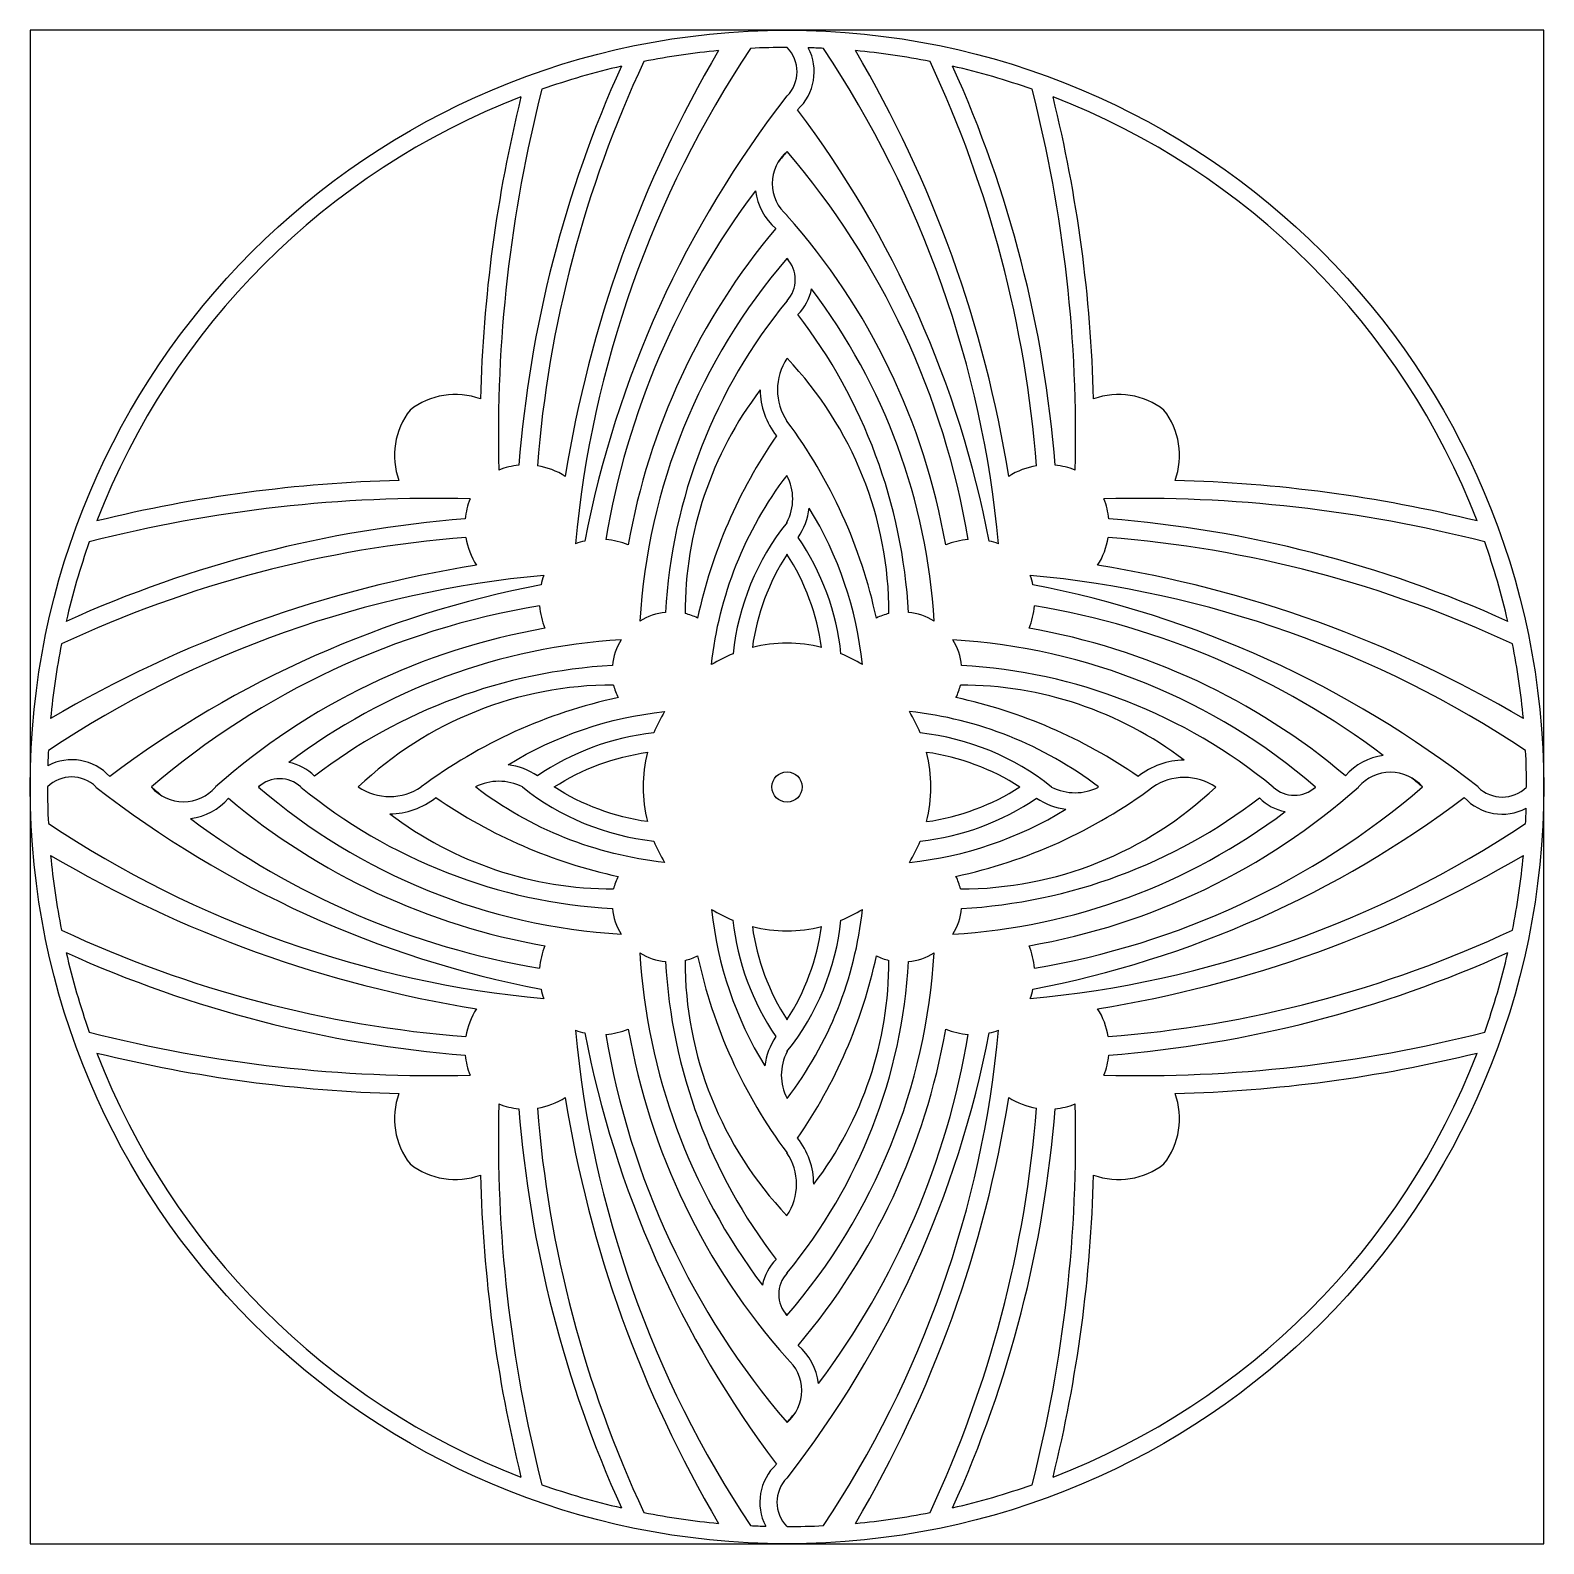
# Model space of a CAD drawing. Header units: millimetres. Extents: x -1386 to -329, y 3886 to 4387.
# Drawn here: x -1386 to -886, y 3886 to 4386 of the extents above; entities that cross this region are included whole.
import ezdxf

# ---------------------------------------------------------------- set-up
doc = ezdxf.new("R2010")
doc.units = ezdxf.units.MM
doc.layers.add('APS_GEOMETRY', color=7, linetype='Continuous')

msp = doc.modelspace()

# ---------------------------------------------------------------- linework, layer by layer
msp.add_lwpolyline([(-1386.22, 3885.54), (-886.22, 3885.54), (-886.22, 4385.54), (-1386.22, 4385.54)], close=True)
for points in [[(-1136.22, 4222.95, 0.142854), (-1154.06, 4179.56, 0.041827), (-1161.14, 4175.97, -0.137435), (-1136.22, 4238.46)], [(-1213.19, 4135.54, -0.107165), (-1182.32, 4146.99, 0.122342), (-1182.32, 4124.09, -0.107165), (-1213.19, 4135.54)], [(-1223.63, 4135.54, 0.142854), (-1180.24, 4117.69, 0.041827), (-1176.66, 4110.62, -0.137435), (-1239.14, 4135.54)]]:
    msp.add_lwpolyline(points, format="xyb")
msp.add_circle((-1136.22, 4135.54), 5)
for start, end in [(76.05, 103.95), (58.3551, 67.9356), (22.0644, 31.645), (346.05, 13.9501), (328.3551, 337.9356), (238.355, 247.9356), (292.0644, 301.6449), (256.05, 283.95)]:
    msp.add_arc((-1136.22, 4135.54), 47.5, start, end)
at = {"layer": 'APS_GEOMETRY'}
for points in [[(-1228.38, 4142.9, -0.110877), (-1176.66, 4160.46, 0.041827), (-1180.24, 4153.38, 0.124178), (-1218.69, 4139.19)], [(-1218.69, 4139.19, 0.116475), (-1228.38, 4142.9)], [(-1223.63, 4135.54, 0.243056), (-1239.14, 4135.54)]]:
    msp.add_lwpolyline(points, format="xyb", dxfattribs=at)
msp.add_circle((-1136.22, 4135.54), 250, dxfattribs=at)
for centre, radius, start, end in [((-831.26, 4211.03), 388.65, 155.0066, 175.4816), ((-812.08, 4174.52), 402.47, 149.4963, 170.9015), ((-852.58, 4183), 355.07, 146.3867, 174.6844), ((-1136.22, 4135.54), 244.32, 95.3135, 101.1604), ((-1136.22, 4135.54), 244.32, 90, 92.8281), ((-1144.28, 4371.84), 11.37, 315.1697, 44.8303), ((-1144.28, 4371.84), 17.05, 312.5967, 27.6531), ((-1136.22, 4135.54), 244.32, 87.1719, 88.3489), ((-1419.86, 4183), 355.07, 5.3156, 33.6133), ((-1460.36, 4174.52), 402.47, 9.0985, 30.5037), ((-1136.22, 4135.54), 244.32, 78.8396, 84.6865), ((-1441.19, 4211.03), 388.65, 4.5184, 24.9934), ((-831.26, 4211.03), 394.74, 155.6706, 175.523), ((-1136.22, 4135.54), 244.32, 102.9412, 109.3577), ((-1441.19, 4211.03), 394.74, 4.477, 24.3294), ((-1136.22, 4135.54), 244.32, 70.6423, 77.0588), ((-770.55, 4251.86), 461.02, 165.6602, 181.4428), ((-1501.89, 4251.86), 461.02, 358.5572, 14.3398), ((-1136.22, 4135.54), 244.32, 111.0858, 158.9142), ((-770.55, 4251.86), 467.1, 166.1729, 178.5414), ((-863.87, 4151.44), 345.38, 142.0514, 169.0942), ((-1501.89, 4251.86), 467.1, 1.4586, 13.8271), ((-1136.22, 4135.54), 244.32, 21.0858, 68.9142), ((-1408.57, 4151.44), 345.38, 10.9058, 37.0004), ((-1127.2, 4334.93), 13.9, 130.4596, 229.5404), ((-936.24, 4174.12), 263.37, 139.4034, 140.395), ((-1336.2, 4174.12), 263.37, 9.4261, 40.5966), ((-936.24, 4174.12), 263.37, 143.0206, 170.5739), ((-1127.2, 4334.93), 19.58, 186.9979, 229.5404), ((-971.05, 4177.75), 220.85, 139.8801, 170.1575), ((-1301.39, 4177.75), 220.85, 9.8425, 41.5939), ((-983.44, 4178.39), 201.75, 139.2271, 176.6141), ((-1289.01, 4178.39), 201.75, 40.5662, 40.7729), ((-1143.82, 4303.14), 10.34, 317.3127, 42.6873), ((-1143.82, 4303.14), 16.02, 314.1678, 349.022), ((-1289.01, 4178.39), 201.75, 3.3859, 37.0999), ((-998.78, 4183.22), 177.87, 140.5946, 176.7729), ((-1273.66, 4183.22), 177.87, 3.2271, 37.5612), ((-1120.7, 4266.76), 18.68, 146.2018, 213.7982), ((-1224.66, 4192.95), 122.12, 359.9388, 43.5944), ((-1245.77, 4240.89), 24.32, 70.1181, 127.9789), ((-1047.78, 4192.95), 122.12, 142.8084, 180.0612), ((-1120.7, 4266.76), 24.36, 179.9881, 218.7197), ((-1026.67, 4240.89), 24.32, 52.0211, 109.8819), ((-1241.57, 4245.09), 24.32, 142.0211, 199.8819), ((-1030.87, 4245.09), 24.32, 340.1181, 37.9789), ((-1270.54, 4156.16), 167.58, 12.121, 36.7248), ((-1001.9, 4156.16), 167.58, 145.3163, 167.879), ((-1222.52, 4217.63), 24.32, 95.3628, 111.4846), ((-1222.52, 4217.63), 24.32, 57.5998, 80.9673), ((-1049.93, 4217.63), 24.32, 99.0327, 122.4002), ((-1049.93, 4217.63), 24.32, 68.5154, 84.6372), ((-1252.55, 3769.87), 467.1, 91.4586, 103.8271), ((-1151.23, 4230.7), 16.89, 332.6777, 27.3223), ((-1019.9, 3769.87), 467.1, 76.1729, 88.5414), ((-1252.55, 3769.87), 461.02, 88.5572, 104.3398), ((-1218.31, 4221.83), 24.32, 158.5154, 174.6372), ((-1019.9, 3769.87), 461.02, 75.6602, 91.4428), ((-1054.13, 4221.83), 24.32, 5.3628, 21.4846), ((-1151.23, 4230.7), 22.57, 325.7796, 352.3539), ((-1235.27, 4162.74), 124.68, 6.0939, 31.4016), ((-1211.71, 3830.57), 394.74, 94.477, 114.3294), ((-1060.73, 3830.57), 394.74, 65.6706, 85.523), ((-1211.71, 3830.57), 388.65, 94.5184, 114.9934), ((-1136.22, 4135.54), 244.32, 160.6423, 167.0588), ((-1218.31, 4221.83), 24.32, 189.0327, 212.4002), ((-1197.9, 4193.01), 24.32, 102.1376, 109.7638), ((-1197.9, 4193.01), 24.32, 67.6625, 85.6602), ((-1201.69, 4170.66), 83.78, 6.0935, 34.4079), ((-1074.55, 4193.01), 24.32, 94.3398, 112.3375), ((-1074.55, 4193.01), 24.32, 70.2362, 77.8624), ((-1054.13, 4221.83), 24.32, 327.5998, 350.9673), ((-1060.73, 3830.57), 388.65, 65.0066, 85.4816), ((-1136.22, 4135.54), 244.32, 12.9412, 19.3577), ((-1070.76, 4170.66), 77.69, 147.415, 171.882), ((-1201.69, 4170.66), 77.69, 8.118, 32.585), ((-1183.68, 3851.9), 355.07, 95.3156, 123.6133), ((-1175.2, 3811.4), 402.47, 99.0985, 120.5037), ((-1193.69, 4197.21), 24.32, 160.2362, 167.8624), ((-1088.76, 3851.9), 355.07, 56.3867, 84.6844), ((-1078.75, 4197.21), 24.32, 12.1376, 19.7638), ((-1097.24, 3811.4), 402.47, 59.4963, 80.9015), ((-1152.12, 3863.19), 345.38, 100.9058, 127.0004), ((-1120.32, 3863.19), 345.38, 52.0514, 79.0942), ((-1174.81, 3935.56), 263.37, 99.4261, 130.5966), ((-1193.69, 4197.21), 24.32, 184.3398, 202.3375), ((-1078.75, 4197.21), 24.32, 337.6625, 355.6602), ((-1097.64, 3935.56), 263.37, 53.0206, 80.5739), ((-1174.35, 4173.67), 19.67, 95.9004, 122.2009), ((-1174.35, 4173.67), 19.67, 64.0491, 76.9014), ((-1098.09, 4173.67), 19.67, 103.0986, 115.9509), ((-1098.09, 4173.67), 19.67, 57.7991, 84.0996), ((-1178.43, 3970.37), 220.85, 99.8425, 131.5939), ((-1094.01, 3970.37), 220.85, 49.8801, 80.1575), ((-1136.22, 4135.54), 244.32, 168.8396, 174.6865), ((-1179.08, 3982.75), 201.75, 93.3859, 127.0999), ((-1174.35, 4173.67), 19.67, 147.7991, 174.0996), ((-1093.36, 3982.75), 201.75, 49.2271, 86.6141), ((-1098.09, 4173.67), 19.67, 5.9004, 32.2009), ((-1136.22, 4135.54), 244.32, 5.3135, 11.1604), ((-1183.9, 3998.1), 177.87, 93.2271, 127.5612), ((-1088.54, 3998.1), 177.87, 50.5946, 86.7729), ((-1193.64, 4047.1), 122.12, 89.9388, 133.5944), ((-1156.85, 4001.22), 167.58, 102.0871, 126.7248), ((-1174.35, 4173.67), 19.67, 193.0986, 205.9509), ((-1098.09, 4173.67), 19.67, 334.0491, 346.9014), ((-1115.6, 4001.22), 167.58, 55.3163, 77.879), ((-1078.81, 4047.1), 122.12, 52.8084, 90.0612), ((-1109.02, 4036.49), 124.68, 52.6046, 83.9061), ((-1101.09, 4070.07), 83.78, 51.3867, 83.9065), ((-1136.22, 4135.54), 244.32, 177.1719, 178.3489), ((-1101.09, 4070.07), 77.69, 57.415, 81.882), ((-936.83, 4126.52), 19.58, 96.9979, 139.5404), ((-1136.22, 4135.54), 244.32, 0, 2.8281), ((-1372.53, 4127.48), 17.05, 42.5967, 117.6531), ((-1303.82, 4127.94), 16.02, 44.1678, 79.022), ((-1004.99, 4120.01), 24.36, 89.9881, 128.7197), ((-936.83, 4126.52), 13.9, 40.4596, 139.5404), ((-1372.53, 4127.48), 11.37, 45.1697, 134.8303), ((-1136.22, 4135.54), 244.32, 180, 182.8281), ((-1152.12, 4407.89), 345.38, 232.0514, 259.0942), ((-1174.81, 4335.52), 263.37, 229.4034, 230.395), ((-1335.62, 4144.55), 13.9, 220.4596, 319.5404), ((-1303.82, 4127.94), 10.34, 47.3127, 132.6873), ((-1179.08, 3982.75), 201.75, 130.5662, 130.7729), ((-1179.08, 4288.32), 201.75, 229.2271, 266.6141), ((-1183.9, 4272.97), 177.87, 230.5946, 266.7729), ((-1267.45, 4151.06), 18.68, 236.2018, 303.7982), ((-1101.09, 4201), 77.69, 278.118, 302.585), ((-1115.6, 4269.86), 167.58, 282.0841, 306.7248), ((-1078.81, 4223.98), 122.12, 269.9388, 313.5944), ((-1094.01, 4300.7), 220.85, 279.8425, 311.5939), ((-1097.64, 4335.52), 263.37, 279.4261, 310.5966), ((-1041.06, 4150.54), 16.89, 242.6777, 297.3223), ((-1004.99, 4120.01), 18.68, 56.2018, 123.7982), ((-968.62, 4143.13), 10.34, 227.3127, 312.6873), ((-1093.36, 4288.32), 201.75, 310.5662, 310.7729), ((-1097.64, 3935.56), 263.37, 49.4034, 50.395), ((-899.92, 4143.6), 11.37, 225.1697, 314.8303), ((-1335.62, 4144.55), 19.58, 276.9979, 319.5404), ((-1178.43, 4300.7), 220.85, 229.8801, 260.1575), ((-1267.45, 4151.06), 24.36, 269.9881, 308.7197), ((-1156.85, 4269.86), 167.58, 235.3163, 257.879), ((-1101.09, 4201), 83.78, 276.0935, 304.4079), ((-1088.54, 4272.97), 177.87, 273.2271, 307.5612), ((-1120.32, 4407.89), 345.38, 280.9058, 307.0004), ((-1041.06, 4150.54), 22.57, 235.7796, 262.3539), ((-968.62, 4143.13), 16.02, 224.1678, 259.022), ((-899.92, 4143.6), 17.05, 222.5967, 297.6531), ((-1174.81, 4335.52), 263.37, 233.0206, 260.5739), ((-1193.64, 4223.98), 122.12, 232.8084, 270.0612), ((-1109.02, 4234.59), 124.68, 276.0939, 301.4016), ((-1093.36, 4288.32), 201.75, 273.3859, 307.0999), ((-1136.22, 4135.54), 244.32, 357.1719, 358.3489), ((-1183.68, 4419.18), 355.07, 236.3867, 264.6844), ((-1088.76, 4419.18), 355.07, 275.3156, 303.6133), ((-1136.22, 4135.54), 244.32, 185.3135, 191.1604), ((-1175.2, 4459.68), 402.47, 239.4963, 260.9015), ((-1097.24, 4459.68), 402.47, 279.0985, 300.5037), ((-1136.22, 4135.54), 244.32, 348.8396, 354.6865), ((-1174.35, 4097.41), 19.67, 154.0491, 166.9015), ((-1098.09, 4097.41), 19.67, 13.0986, 25.9509), ((-1174.35, 4097.41), 19.67, 185.9004, 212.2008), ((-1037.17, 4108.33), 124.68, 186.0939, 211.4016), ((-1235.27, 4108.33), 124.68, 322.6046, 353.9061), ((-1098.09, 4097.41), 19.67, 327.7992, 354.0996), ((-1070.76, 4100.41), 83.78, 186.0935, 214.4079), ((-1201.69, 4100.41), 83.78, 321.3867, 353.9065), ((-1211.71, 4440.5), 388.65, 245.0066, 265.4816), ((-1070.76, 4100.41), 77.69, 188.118, 212.585), ((-1201.69, 4100.41), 77.69, 327.415, 351.882), ((-1060.73, 4440.5), 388.65, 274.5184, 294.9934), ((-1136.22, 4135.54), 244.32, 192.9412, 199.3577), ((-1211.71, 4440.5), 394.74, 245.6706, 265.523), ((-1193.69, 4073.86), 24.32, 157.6625, 175.6602), ((-983.44, 4092.68), 201.75, 183.3859, 217.0999), ((-1174.35, 4097.41), 19.67, 237.7991, 264.0996), ((-1289.01, 4092.68), 201.75, 319.2271, 356.6141), ((-1098.09, 4097.41), 19.67, 275.9004, 302.2009), ((-1078.75, 4073.86), 24.32, 4.3398, 22.3375), ((-1060.73, 4440.5), 394.74, 274.477, 294.3294), ((-1136.22, 4135.54), 244.32, 340.6423, 347.0588), ((-998.78, 4087.86), 177.87, 183.2271, 217.5612), ((-1174.35, 4097.41), 19.67, 283.0985, 295.9509), ((-1047.78, 4078.12), 122.12, 179.9388, 223.5944), ((-1001.9, 4114.91), 167.58, 192.121, 216.7248), ((-1273.66, 4087.86), 177.87, 320.5946, 356.7729), ((-1270.54, 4114.91), 167.58, 325.3163, 347.879), ((-1224.66, 4078.12), 122.12, 322.8084, 0.0612), ((-1098.09, 4097.41), 19.67, 244.0491, 256.9015), ((-1193.69, 4073.86), 24.32, 192.1376, 199.7638), ((-1078.75, 4073.86), 24.32, 340.2362, 347.8624), ((-1218.31, 4049.24), 24.32, 147.5998, 170.9673), ((-1054.13, 4049.24), 24.32, 9.0327, 32.4002), ((-852.58, 4088.07), 355.07, 185.3156, 213.6133), ((-1197.9, 4078.07), 24.32, 250.2362, 257.8624), ((-1197.9, 4078.07), 24.32, 274.3398, 292.3375), ((-971.05, 4093.33), 220.85, 189.8425, 221.5939), ((-1301.39, 4093.33), 220.85, 319.8801, 350.1575), ((-1419.86, 4088.07), 355.07, 326.3867, 354.6844), ((-1074.55, 4078.07), 24.32, 247.6625, 265.6602), ((-1074.55, 4078.07), 24.32, 282.1376, 289.7638), ((-1252.55, 4501.21), 461.02, 255.6602, 271.4428), ((-863.87, 4119.64), 345.38, 190.9058, 217.0004), ((-936.24, 4096.95), 263.37, 189.4261, 220.5966), ((-1121.21, 4040.37), 22.57, 145.7796, 172.3539), ((-1408.57, 4119.64), 345.38, 322.0514, 349.0942), ((-1336.2, 4096.95), 263.37, 323.0206, 350.5739), ((-1019.9, 4501.21), 461.02, 268.5572, 284.3398), ((-1136.22, 4135.54), 244.32, 201.0858, 248.9142), ((-1252.55, 4501.21), 467.1, 256.1729, 268.5414), ((-1218.31, 4049.24), 24.32, 185.3628, 201.4846), ((-1121.21, 4040.37), 16.89, 152.6777, 207.3223), ((-1136.22, 4135.54), 244.32, 291.0858, 338.9142), ((-1054.13, 4049.24), 24.32, 338.5154, 354.6372), ((-1019.9, 4501.21), 467.1, 271.4586, 283.8271), ((-1241.57, 4025.98), 24.32, 160.1181, 217.9789), ((-770.55, 4019.21), 461.02, 178.5572, 194.3398), ((-1222.52, 4053.45), 24.32, 248.5154, 264.6372), ((-1222.52, 4053.45), 24.32, 279.0327, 302.4002), ((-812.08, 4096.56), 402.47, 189.0985, 210.5037), ((-1460.36, 4096.56), 402.47, 329.4963, 350.9015), ((-1049.93, 4053.45), 24.32, 237.5998, 260.9673), ((-1501.89, 4019.21), 461.02, 345.6602, 1.4428), ((-1049.93, 4053.45), 24.32, 275.3628, 291.4846), ((-1030.87, 4025.98), 24.32, 322.0211, 19.8819), ((-831.26, 4060.05), 394.74, 184.477, 204.3294), ((-831.26, 4060.05), 388.65, 184.5184, 204.9934), ((-1441.19, 4060.05), 388.65, 335.0066, 355.4816), ((-1441.19, 4060.05), 394.74, 335.6706, 355.523), ((-1151.75, 4004.31), 24.36, 359.9881, 38.7197), ((-1245.77, 4030.19), 24.32, 232.0211, 289.8819), ((-1151.75, 4004.31), 18.68, 326.2018, 33.7982), ((-1026.67, 4030.19), 24.32, 250.1181, 307.9789), ((-770.55, 4019.21), 467.1, 181.4586, 193.8271), ((-1501.89, 4019.21), 467.1, 346.1729, 358.5414), ((-1128.62, 3967.93), 16.02, 134.1678, 169.022), ((-1128.62, 3967.93), 10.34, 137.3127, 222.6873), ((-983.44, 4092.68), 201.75, 220.5662, 220.7729), ((-1145.24, 3936.14), 19.58, 6.9979, 49.5404), ((-1145.24, 3936.14), 13.9, 310.4596, 49.5404), ((-1336.2, 4096.95), 263.37, 319.4034, 320.395), ((-1128.16, 3899.23), 17.05, 132.5967, 207.6531), ((-1136.22, 4135.54), 244.32, 250.6423, 257.0588), ((-1128.16, 3899.23), 11.37, 135.1697, 224.8303), ((-1136.22, 4135.54), 244.32, 282.9412, 289.3577), ((-1136.22, 4135.54), 244.32, 258.8396, 264.6865), ((-1136.22, 4135.54), 244.32, 275.3135, 281.1604), ((-1136.22, 4135.54), 244.32, 267.1719, 268.3489), ((-1136.22, 4135.54), 244.32, 270, 272.8281)]:
    msp.add_arc(centre, radius, start, end, dxfattribs=at)

doc.saveas('drawing.dxf')
